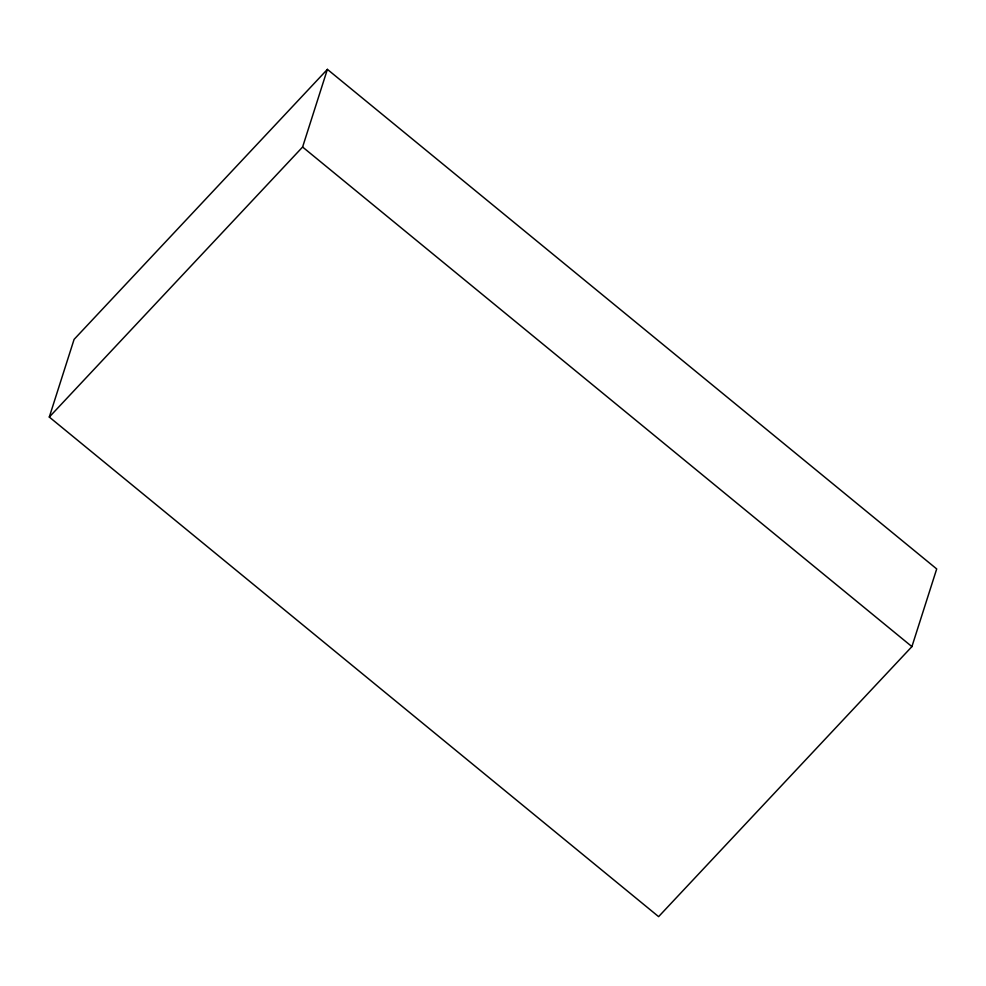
<?xml version="1.0" encoding="UTF-8"?>
<svg xmlns="http://www.w3.org/2000/svg" width="986" height="986" viewBox="0 0 986 986"><rect width="100%" height="100%" fill="white"/><g stroke="black" fill="none" stroke-linecap="round" stroke-linejoin="round"><path stroke-width="1.48" d="M49.3 417.053L74.086 339.394L327.389 69.365L936.7 568.947L911.914 646.606L658.611 916.635L49.3 417.053L302.603 147.025L327.389 69.365M302.603 147.025L911.914 646.606"/></g></svg>
